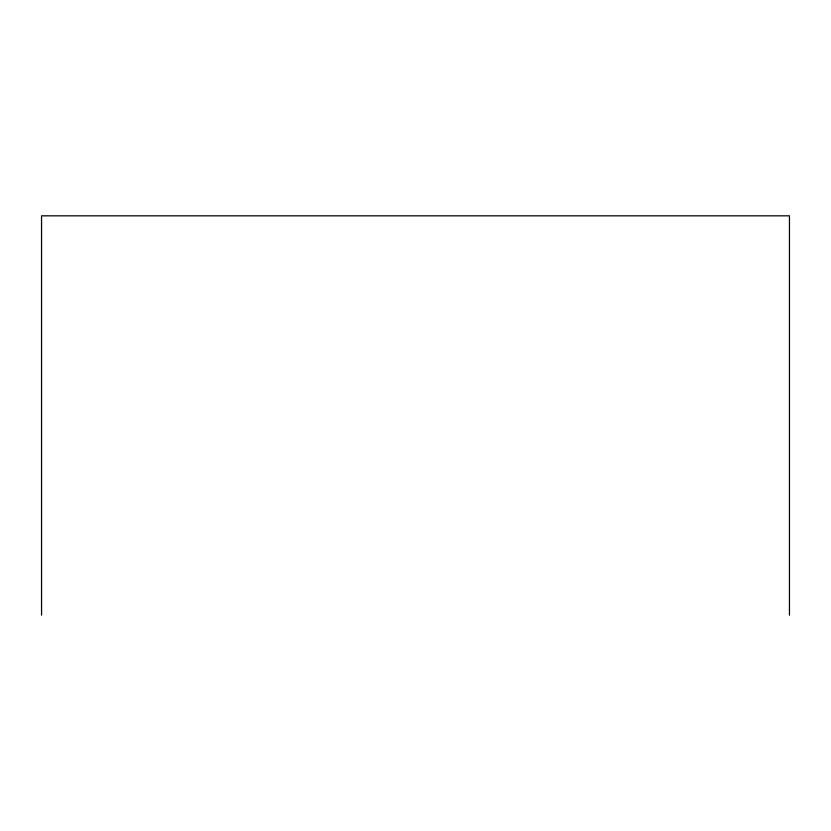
<?xml version="1.0" encoding="UTF-8"?>
<svg xmlns="http://www.w3.org/2000/svg" width="831" height="831" viewBox="0 0 831 831"><rect width="100%" height="100%" fill="white"/><g stroke="black" fill="none" stroke-linecap="round" stroke-linejoin="round"><path stroke-width="1.25" d="M789.45 615.169L789.45 215.831L41.55 215.831L41.55 615.169"/></g></svg>
